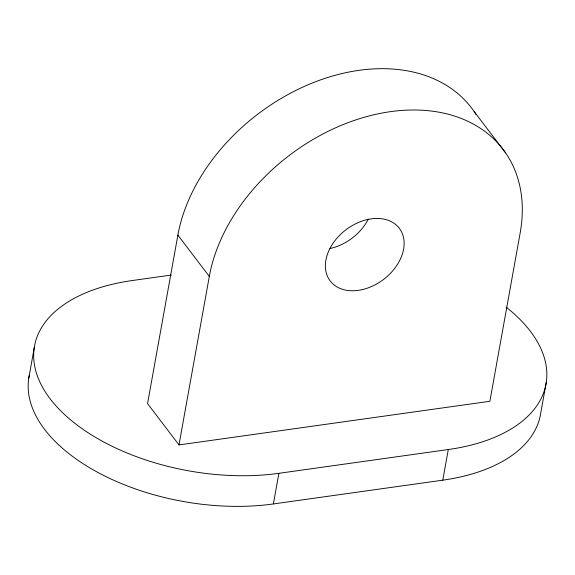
<?xml version="1.0" encoding="UTF-8"?>
<svg xmlns="http://www.w3.org/2000/svg" width="575" height="575" viewBox="0 0 575 575"><rect width="100%" height="100%" fill="white"/><g stroke="black" fill="none" stroke-linecap="round" stroke-linejoin="round"><path stroke-width="0.86" d="M28.75 378.264L34.263 347.631M476.15 114.605A173.794 124.638 -37.3 0 0 311.973 83.167A173.794 124.638 -37.3 0 0 177.876 235.125L147.559 403.607L178.99 444.921L489.878 401.285L520.195 232.796A173.794 124.638 -37.3 0 0 390.475 111.651A173.794 124.638 -37.3 0 0 209.307 276.431L178.99 444.921M29.196 375.741A173.794 95.414 10.2 0 0 100.201 473.671A173.794 95.414 10.2 0 0 273.377 503.944L278.889 473.311L448.299 449.535A173.794 95.414 10.2 0 0 506.129 307.129M273.377 503.944L442.793 480.168L448.299 449.535M546.25 382.447L540.737 413.08A173.794 95.414 10.2 0 1 442.793 480.168M171.235 275.066L132.207 280.543A173.794 95.414 10.2 0 0 50.104 398.748A173.794 95.414 10.2 0 0 278.889 473.311M474.195 111.622L505.626 152.928M177.876 235.125L209.307 276.431M368.295 219.161A43.448 31.158 -37.3 0 1 329.957 248.508M362.415 289.584A43.448 31.158 -37.3 0 0 399.97 229.188A43.448 31.158 -37.3 0 0 331.868 245.058A43.448 31.158 -37.3 0 0 362.415 289.584"/></g></svg>
